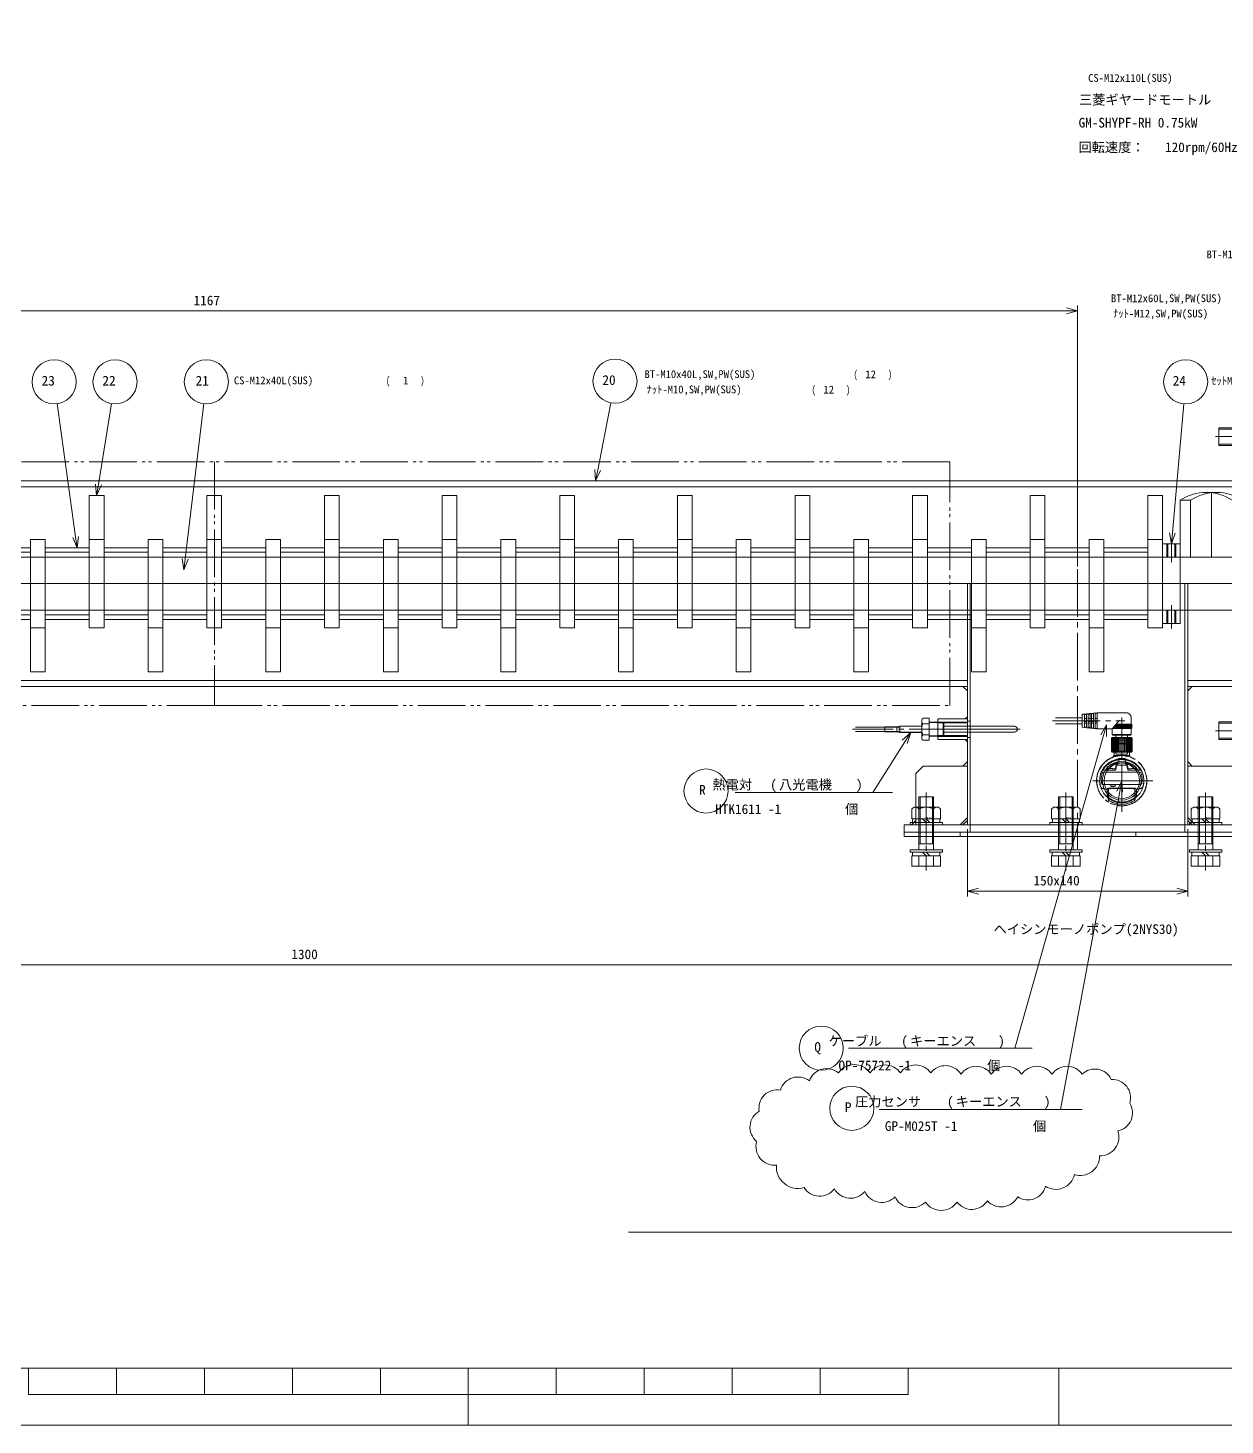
# Model space of a CAD drawing. Units: millimetres at full size. Extents: x -19442 to 19442, y -5866 to 5866.
# Drawn here: x -7058 to -6243, y -951 to -1 of the extents above; entities that cross this region are included whole.
import ezdxf
from ezdxf.enums import TextEntityAlignment as Align

# ---------------------------------------------------------------- set-up
doc = ezdxf.new("R2010")
doc.units = ezdxf.units.MM
doc.header["$LTSCALE"] = 3.6
doc.linetypes.add('CHAIN2', pattern=[12, 9, -1, 1, -1])
doc.linetypes.add('DOUBLE_CHAIN2', pattern=[12.8, 9, -1, 0.6, -0.6, 0.6, -1])
for name, color, linetype, lineweight in [('0-0_90_FRAME', 2, 'Continuous', 9), ('0-1_91_BLANK', 6, 'Continuous', 9), ('0-2_06_PHANTOM', 2, 'DOUBLE_CHAIN2', 9), ('0-3_04_HIDDEN', 7, 'Continuous', 9), ('0-4_05_CENTER', 2, 'CHAIN2', 9), ('0-5_08_DIM', 3, 'Continuous', 9), ('0-6_0', 2, 'Continuous', 9), ('0-7_10_DRAFT', 1, 'Continuous', 9)]:
    doc.layers.add(name, color=color, linetype=linetype, lineweight=lineweight)
doc.layers.add('0-A_07_TEXT', color=2, linetype='Continuous')
doc.styles.add('ＭＳ ゴシック', font='')
doc.styles.add('ＭＳ Ｐゴシック', font='')
doc.styles.get('ＭＳ ゴシック').set_extended_font_data('MS Gothic')
doc.styles.get('ＭＳ Ｐゴシック').set_extended_font_data('MS PGothic')

# ---------------------------------------------------------------- blocks, each defined once
blk = doc.blocks.new('A$C0D4411A6_1')
at = {"layer": '0-3_04_HIDDEN', "color": 3}
for p, q in [((-119.5, 0), (-119.5, -3)), ((119.5, 0), (119.5, -3))]:
    blk.add_line(p, q, dxfattribs=at)
at = {"layer": '0-4_05_CENTER'}
for p, q in [((-142.5, 3.199), (-142.5, -6.367)), ((142.5, 3.199), (142.5, -6.367))]:
    blk.add_line(p, q, dxfattribs=at)
at = {"layer": '0-6_0', "color": 3}
blk.add_lwpolyline([(-157.5, 0), (157.5, 0), (157.5, -3), (-157.5, -3)], close=True, dxfattribs=at)
at = {"layer": '0-7_10_DRAFT'}
blk.add_line((0, 0), (0, -3), dxfattribs=at)
blk = doc.blocks.new('U33')
at = {"layer": '0-A_07_TEXT', "color": 13, "style": 'ＭＳ ゴシック', "width": 0.65}
for s, p in [('(', (44.945, 0.948)), (')', (54.715, 0.948))]:
    blk.add_text(s, height=2.199, dxfattribs=at).set_placement(p, align=Align.BOTTOM_LEFT)
blk = doc.blocks.new('U39')
at = {"layer": '0-A_07_TEXT', "color": 13, "style": 'ＭＳ ゴシック', "width": 0.65}
for s, p in [('(', (48.645, 0.934)), (')', (58.415, 0.934))]:
    blk.add_text(s, height=2.199, dxfattribs=at).set_placement(p, align=Align.BOTTOM_LEFT)
blk = doc.blocks.new('U34')
at = {"layer": '0-A_07_TEXT', "color": 13, "style": 'ＭＳ ゴシック', "width": 0.65}
for s, p in [('(', (61.121, 0.948)), (')', (70.89, 0.948))]:
    blk.add_text(s, height=2.199, dxfattribs=at).set_placement(p, align=Align.BOTTOM_LEFT)
blk = doc.blocks.new('A$C3D81658F_1_1_1')
at = {"layer": '0-6_0', "color": 134}
for p, q in [((-9.815, 11), (9.815, 11)), ((-9.815, 4), (-9.815, 11)), ((-4.908, 4), (-4.908, 11)), ((4.907, 4), (4.907, 11)), ((9.815, 4), (9.815, 11)), ((-11, 1.5), (11, 1.5)), ((-11, 1.5), (-11, 0)), ((-11, 0), (11, 0)), ((9.815, 4), (-9.815, 4)), ((-9.25, 4), (-9.25, 1.5)), ((-5, -36), (-5, 0)), ((0, 1.5), (-2.5, 4)), ((0, 4), (2.5, 1.5)), ((5, -36), (5, 0)), ((9.25, 1.5), (9.25, 4)), ((11, 0), (11, 1.5)), ((-5, -4), (5, -4)), ((-4.188, -36), (-4.188, -4)), ((4.188, -36), (4.188, -4)), ((-5, -36), (5, -36))]:
    blk.add_line(p, q, dxfattribs=at)
at = {"layer": '0-6_0', "color": 134, "linetype": 'CHAIN2'}
blk.add_line((0, -39), (0, 14), dxfattribs=at)
at = {"layer": '0-7_10_DRAFT', "style": 'ＭＳ ゴシック', "width": 1.8}
blk.add_text('BT-M10x40L,SW,PW', height=0.2199, dxfattribs=at).set_placement((5.139, 10.658), align=Align.BOTTOM_LEFT)
blk = doc.blocks.new('M10Nza_1_1_1')
at = {"layer": '0-6_0', "color": 134}
for p, q in [((-9.8, 4), (-9.8, 10.687)), ((-7.35, 12), (7.35, 12)), ((-4.9, 4), (-4.9, 10.687)), ((4.9, 10.687), (4.9, 4)), ((9.8, 10.687), (9.8, 4)), ((-9.8, 4), (9.8, 4)), ((-9.2, 1.5), (-9.2, 4)), ((0, 1.5), (-2.5, 4)), ((0, 4), (2.5, 1.5)), ((9.2, 4), (9.2, 1.5))]:
    blk.add_line(p, q, dxfattribs=at)
at = {"layer": '0-6_0', "color": 134, "linetype": 'CHAIN2'}
blk.add_line((0, 12), (0, 0), dxfattribs=at)
at = {"layer": '0-6_0', "color": 134}
blk.add_lwpolyline([(-11, 1.5), (11, 1.5), (11, 0), (-11, 0)], close=True, dxfattribs=at)
for centre, radius, start, end in [((-7.35, 9.058), 2.942, 33.626, 146.374), ((0, 2.2), 9.8, 60, 120), ((7.35, 9.058), 2.942, 33.626, 146.374)]:
    blk.add_arc(centre, radius, start, end, dxfattribs=at)
at = {"layer": '0-7_10_DRAFT', "style": 'ＭＳ ゴシック', "width": 1.8}
blk.add_text('M10', height=0.9164, dxfattribs=at).set_placement((0.256, 4.117), align=Align.BOTTOM_LEFT)
blk = doc.blocks.new('A$C334E7EDF_1')
at = {"layer": '0-7_10_DRAFT'}
blk.add_line((-345, 0), (495, 0), dxfattribs=at)
at = {"layer": '0-7_10_DRAFT', "style": 'ＭＳ ゴシック', "width": 1.75}
blk.add_text('JIS10K-50A', height=1.466, rotation=90, dxfattribs=at).set_placement((519.799, 94.709), align=Align.BOTTOM_LEFT)
blk = doc.blocks.new('OP-75722b_1')
at = {"layer": '0-2_06_PHANTOM'}
for p, q in [((0, 6.5), (0.5, 7)), ((0, 4), (0, 6.5)), ((0, -4), (0, 4)), ((0.5, -7), (0.5, 7)), ((9.5, 7), (0.5, 7)), ((0.5, 6.7), (9.5, 6.7)), ((0.5, 6.3), (9.5, 6.3)), ((0.5, 5.9), (9.5, 5.9)), ((0.5, 5.3), (9.5, 5.3)), ((0.5, 4.7), (9.5, 4.7)), ((0.5, 4.1), (9.5, 4.1)), ((0.5, 3.4), (9.5, 3.4)), ((0.5, 2.7), (9.5, 2.7)), ((0.5, 1.9), (9.5, 1.9)), ((0.5, 1), (9.5, 1)), ((0.5, 0), (9.5, 0)), ((9.5, -7), (9.5, 7)), ((10, -4), (10, 4)), ((10, 4), (11.5, 4)), ((11.5, 6), (12, 6.5)), ((11.5, 4), (11.5, 6)), ((11.5, -4), (11.5, 4)), ((12, 6.5), (12, -6.5)), ((16, 6.5), (12, 6.5)), ((16, -6.248), (16, 6.5)), ((16.5, -5.829), (16.5, 7)), ((17, 6.5), (17.5, 7)), ((17, -5.409), (17, 6.5)), ((17.5, -4.99), (17.5, 7)), ((17.5, 7), (18, 6.5)), ((18, 6.5), (18, -4.57)), ((18.5, -4.151), (18.5, 7)), ((19, -3.731), (19, 6.5)), ((23.2, 6.5), (19, 6.5)), ((26.7, -16.8), (26.7, 3.011)), ((0, -4), (0, -6.5)), ((0, -6.5), (0.5, -7)), ((0.5, -1), (9.5, -1)), ((0.5, -1.9), (9.5, -1.9)), ((0.5, -2.7), (9.5, -2.7)), ((0.5, -3.4), (9.5, -3.4)), ((0.5, -4.1), (9.5, -4.1)), ((0.5, -4.7), (9.5, -4.7)), ((0.5, -5.3), (9.5, -5.3)), ((0.5, -5.8), (9.5, -5.8)), ((0.5, -6.3), (9.5, -6.3)), ((0.5, -6.7), (9.5, -6.7)), ((9.5, -7), (0.5, -7)), ((10, -6.5), (9.5, -7)), ((10, -4), (11.5, -4)), ((10, -6.5), (10, -4)), ((11.5, -4), (11.5, -6)), ((11.5, -6), (12, -6.5)), ((15.7, -6.5), (21.73, -1.44)), ((15.7, -16.8), (26.7, -16.8)), ((15.858, -18.175), (26.556, -18.175)), ((15.858, -18.175), (15.973, -19.175)), ((19.55, -16.8), (19.55, -18.175)), ((20.7, -16.8), (20.7, -18.175)), ((22.85, -16.8), (22.85, -18.175)), ((26.451, -19.175), (26.556, -18.175)), ((15.973, -19.175), (26.451, -19.175)), ((16.131, -20.55), (26.306, -20.55)), ((16.131, -20.55), (16.246, -21.55)), ((16.246, -21.55), (26.201, -21.55)), ((16.404, -22.925), (26.057, -22.925)), ((16.404, -22.925), (16.519, -23.925)), ((16.519, -23.925), (25.952, -23.925)), ((16.677, -25.3), (25.807, -25.3)), ((16.677, -25.3), (16.85, -26.8)), ((19.2, -26.8), (16.85, -26.8)), ((19.2, -26.8), (19.2, -44.997)), ((23.2, -26.8), (19.2, -26.8)), ((19.55, -19.175), (19.55, -20.55)), ((19.55, -21.55), (19.55, -22.925)), ((19.55, -23.925), (19.55, -25.3)), ((20.7, -19.175), (20.7, -20.55)), ((20.7, -21.55), (20.7, -22.925)), ((20.7, -23.925), (20.7, -25.3)), ((22.85, -19.175), (22.85, -20.55)), ((22.85, -21.55), (22.85, -22.925)), ((22.85, -23.925), (22.85, -25.3)), ((23.2, -26.8), (23.2, -44.997)), ((23.2, -26.8), (25.65, -26.8)), ((25.65, -26.8), (25.807, -25.3)), ((25.952, -23.925), (26.057, -22.925)), ((26.201, -21.55), (26.306, -20.55))]:
    blk.add_line(p, q, dxfattribs=at)
for points in [[(10, 4), (10, 6.5), (9.5, 7)], [(16, 6.5), (16.5, 7), (17, 6.5)], [(18, 6.5), (18.5, 7), (19, 6.5)], [(15.7, -16.8), (15.7, -6.5), (12, -6.5)]]:
    blk.add_lwpolyline(points, dxfattribs=at)
for centre, radius, start, end in [((23.2, 3), 3.5, 359.99984, 90), ((15.062, -17.57), 1, 322.76919, 50.35119), ((27.346, -17.563), 1, 130.27453, 217.73726), ((15.335, -19.945), 1, 322.76919, 50.35119), ((15.608, -22.32), 1, 322.76919, 50.35119), ((15.881, -24.695), 1, 322.76919, 50.35119), ((26.598, -24.688), 1, 130.27453, 217.73726), ((26.848, -22.313), 1, 130.27453, 217.73726), ((27.097, -19.938), 1, 130.27453, 217.73726)]:
    blk.add_arc(centre, radius, start, end, dxfattribs=at)
at = {"layer": '0-4_05_CENTER'}
for p, q in [((-1.5, 0), (23.548, 0)), ((21.2, -47.12), (21.2, 2.179))]:
    blk.add_line(p, q, dxfattribs=at)
at = {"layer": '0-7_10_DRAFT'}
for p, q in [((-1, 4), (-1.5, 3.5)), ((-1.5, -3.5), (-1.5, 3.5)), ((-1, 4), (0, 4)), ((-1, -4), (-1.5, -3.5)), ((-1, -4), (0, -4))]:
    blk.add_line(p, q, dxfattribs=at)
blk = doc.blocks.new('GP-M＊＊Tc_1')
at = {"layer": '0-2_06_PHANTOM'}
for p, q in [((-10, 9.338), (-9, 13.231)), ((-10, 5.702), (-10, 10.502)), ((-9, 13.231), (-9, 5.436)), ((0, 16.002), (0.002, 16.002)), ((0, 14.422), (0, 14.502)), ((0, 14.422), (0, 14.502)), ((9, 13.231), (9, 5.436)), ((10, 9.338), (9, 13.231)), ((10, 5.702), (10, 10.502)), ((-17.1, 0), (-17.1, 0)), ((13.105, 2.477), (-13.105, 2.477)), ((-9, 5.436), (-10, 5.749)), ((-9.647, 5.434), (-9, 5.434)), ((-9, 5.002), (0, 5.002)), ((0, 5.002), (9, 5.002)), ((4.5, 3.654), (4.5, 3.037)), ((4.8, 3.86), (7.2, 3.86)), ((4.8, 2.831), (7.2, 2.831)), ((7.5, 3.654), (7.5, 3.037)), ((9, 5.436), (10, 5.749)), ((9, 5.434), (9.647, 5.434)), ((17.1, 0), (17.1, 0)), ((-4.562, -7.175), (-12.871, -7.175)), ((-12.611, -5.725), (12.611, -5.725)), ((-9.874, -7.635), (-9.805, -7.974)), ((-9.652, -7.217), (-9.652, -8.807)), ((-8.501, -8.518), (-8.91, -8.448)), ((-4.276, -8.42), (-3.774, -11.094)), ((-4.07, -7.583), (-3.577, -10.221)), ((-3.774, -9.169), (-3.774, -11.094)), ((4.07, -7.583), (3.577, -10.221)), ((4.276, -8.42), (3.774, -11.094)), ((3.774, -9.169), (3.774, -11.094)), ((4.562, -7.175), (12.871, -7.175)), ((8.501, -8.518), (8.91, -8.448)), ((9.652, -7.217), (9.652, -8.807)), ((9.874, -7.635), (9.805, -7.974)), ((-5.154, -11.559), (-6.267, -11.398)), ((5.25, -17.198), (-5.25, -17.198)), ((-5.25, -19.498), (-5.25, -17.198)), ((-2.865, -10.724), (-3.658, -10.497)), ((-2.726, -11.952), (-2.915, -10.971)), ((-2.846, -10.698), (-2.726, -11.413)), ((-2.726, -12.296), (-2.726, -10.595)), ((-2.726, -12.296), (-2.425, -14.174)), ((-2.426, -10.515), (2.426, -10.515)), ((2.426, -12.071), (-2.426, -12.071)), ((-2.425, -14.174), (-2.23, -14.962)), ((2.425, -14.174), (2.231, -14.961)), ((2.726, -12.296), (2.425, -14.174)), ((2.726, -12.296), (2.726, -10.595)), ((2.846, -10.698), (2.726, -11.413)), ((2.726, -11.952), (2.915, -10.971)), ((2.865, -10.724), (3.658, -10.497)), ((5.154, -11.559), (6.267, -11.398)), ((5.5, -17.198), (5.25, -17.198)), ((5.5, -17.198), (5.5, -16.191)), ((-5.25, -19.498), (-6, -19.498)), ((-5.25, -19.498), (5.25, -19.498))]:
    blk.add_line(p, q, dxfattribs=at)
for points in [[(-5.25, -17.198), (-5.5, -17.198), (-5.5, -16.191)], [(6, -19.498), (5.25, -19.498), (5.25, -17.198)]]:
    blk.add_lwpolyline(points, dxfattribs=at)
blk.add_circle((0, 0), 16.998, dxfattribs=at)
for centre, radius, start, end in [((0, 0), 17.1, 288.76198, 251.23802), ((0, 0.002), 14.5, 46.39717, 133.60283), ((0, 0.004), 15.999, 55.76763, 124.23237), ((-4.836, 0.61), 10.183, 162.08464, 183.4338), ((-12.117, 2.805), 2.584, 110.38356, 158.74101), ((-0.711, -0.791), 13.2, 167.41217, 200.43885), ((-13.105, 1.977), 0.5, 90, 167.41217), ((-9.274, -5.68), 11.532, 93.61065, 108.94), ((-3.771, 13.537), 10.009, 231.51201, 238.50395), ((0, 305.299), 300, 268.28087, 271.71913), ((4.664, 3.654), 0.164, 124.48454, 180), ((4.664, 3.037), 0.164, 180, 235.51546), ((4.8, 3.455), 0.404, 90, 124.48454), ((4.8, 3.235), 0.404, 235.51546, 270), ((7.2, 3.455), 0.404, 55.51546, 90), ((7.2, 3.235), 0.404, 270, 304.48454), ((7.336, 3.654), 0.164, 0, 55.51546), ((7.336, 3.037), 0.164, 304.48454, 0), ((3.771, 13.537), 10.009, 301.49605, 308.48799), ((9.274, -5.68), 11.532, 71.06, 86.38935), ((12.117, 2.805), 2.584, 21.25899, 69.61644), ((0.711, -0.791), 13.2, 339.56115, 12.58783), ((13.105, 1.977), 0.5, 12.58783, 90), ((4.836, 0.61), 10.183, 356.5662, 17.91536), ((-0.748, -0.357), 14.257, 178.5668, 263.59512), ((-12.611, -5.225), 0.5, 200.43885, 270), ((-0.039, 0.635), 15.021, 211.32527, 260.88304), ((0.791, 1.426), 14.206, 217.26239, 222.67821), ((-9.537, -7.564), 0.345, 146.21377, 192.03103), ((-9.363, -7.71), 0.571, 110.51997, 143.73811), ((-9.378, -7.347), 0.446, 183.23787, 231.58948), ((-9.511, -7.914), 0.3, 191.61574, 222.19519), ((-9.341, -8.816), 0.311, 139.42066, 212.7982), ((-1.373, -2.183), 10.677, 219.57193, 234.4444), ((-9.075, -9.212), 0.781, 77.83138, 130.05319), ((-5.319, -22.258), 14.104, 86.89236, 103.04159), ((2.165, -0.138), 13.565, 218.15768, 237.34958), ((-4.562, -7.675), 0.5, 10.58325, 90), ((-4.571, -8.475), 0.3, 10.62503, 86.89236), ((0.748, -0.357), 14.257, 276.40488, 1.4332), ((0.039, 0.635), 15.021, 279.11696, 328.67473), ((4.562, -7.675), 0.5, 90, 169.41675), ((4.571, -8.475), 0.3, 93.10764, 169.37497), ((5.319, -22.258), 14.104, 76.95841, 93.10764), ((-2.165, -0.138), 13.565, 302.65042, 321.84232), ((1.373, -2.183), 10.677, 305.5556, 320.42807), ((9.075, -9.212), 0.781, 49.94681, 102.16862), ((9.363, -7.71), 0.571, 36.26189, 69.48003), ((9.341, -8.816), 0.311, 327.2018, 40.57934), ((-0.791, 1.426), 14.206, 317.32179, 322.73761), ((9.378, -7.347), 0.446, 308.41052, 356.76213), ((9.511, -7.914), 0.3, 317.80481, 348.38426), ((9.537, -7.564), 0.345, 347.96897, 33.78623), ((12.611, -5.225), 0.5, 270, 339.56115), ((-5.837, -8.429), 3, 234.4444, 261.7545), ((0, 0), 17.1, 251.23802, 288.76198), ((-3.644, -16.727), 5.384, 94.58352, 106.28763), ((-0.415, -0.171), 12.223, 248.07577, 259.10071), ((-4.079, -11.052), 0.308, 270.92629, 352.14817), ((-4.143, -9.343), 0.653, 304.34331, 317.69398), ((-3.899, -10.276), 0.326, 292.498, 9.69844), ((-2.589, -10.908), 0.332, 140.76884, 190.8997), ((-2.447, -11.043), 0.528, 87.77979, 139.23906), ((-2.423, -12.388), 0.316, 90.50018, 163.14689), ((-0.012, -0.351), 14.037, 260.10674, 279.99924), ((-1.939, -14.89), 0.3, 193.87196, 268.49952), ((-0.012, 58.679), 73.894, 268.49952, 271.51942), ((1.939, -14.889), 0.3, 271.51942, 346.12804), ((2.423, -12.388), 0.316, 16.85311, 89.49982), ((2.447, -11.043), 0.528, 40.76094, 92.22021), ((0.415, -0.171), 12.223, 280.89929, 291.92423), ((2.589, -10.908), 0.332, 349.1003, 39.23116), ((3.899, -10.276), 0.326, 170.30156, 247.502), ((4.143, -9.343), 0.653, 222.30602, 235.65669), ((4.079, -11.052), 0.308, 187.85183, 269.07371), ((3.644, -16.727), 5.384, 73.71237, 85.41648), ((5.837, -8.429), 3, 278.2455, 305.5556)]:
    blk.add_arc(centre, radius, start, end, dxfattribs=at)
at = {"layer": '0-4_05_CENTER'}
for p, q in [((0, 20.861), (0, -27.498)), ((-19.6, 0), (19.6, 0))]:
    blk.add_line(p, q, dxfattribs=at)
at = {"layer": '0-7_10_DRAFT'}
for p, q in [((-6, -24.998), (-6, -19.498)), ((6, -24.998), (-6, -24.998)), ((-5.398, -19.498), (-5.398, -25.399)), ((5.25, -25.498), (-5.25, -25.498)), ((5.25, -27.498), (-5.25, -27.498)), ((5.398, -25.399), (5.398, -19.498)), ((6, -24.998), (6, -19.498))]:
    blk.add_line(p, q, dxfattribs=at)
for points in [[(-5.25, -27.498), (-5.25, -25.498), (-6, -24.998)], [(5.25, -27.498), (5.25, -25.498), (6, -24.998)]]:
    blk.add_lwpolyline(points, dxfattribs=at)
blk = doc.blocks.new('HTK1611a_1')
at = {"layer": '0-2_06_PHANTOM'}
for p, q in [((6.03, 5.06), (0, 4.849)), ((0, 4.299), (6.03, 4.51)), ((6.03, 7.506), (6.03, -7.506)), ((6.03, 7.506), (10.03, 7.506)), ((10.03, 3.753), (6.03, 3.753)), ((11.029, 5.711), (11.03, -5.629)), ((28.03, 1.7), (28.03, -1.7)), ((36.03, 1.5), (56.03, 1.5)), ((0, -4.849), (6.03, -5.06)), ((0.001, -4.299), (6.03, -4.51)), ((10.03, -3.753), (6.03, -3.753)), ((6.03, -7.506), (10.03, -7.506)), ((36.03, -1.5), (56.03, -1.5))]:
    blk.add_line(p, q, dxfattribs=at)
for points in [[(11.021, 5.874), (11.015, 5.955), (11.006, 6.035), (10.996, 6.115), (10.984, 6.193), (10.97, 6.271), (10.954, 6.347), (10.936, 6.422), (10.917, 6.496), (10.896, 6.567), (10.873, 6.637), (10.849, 6.705), (10.823, 6.771), (10.796, 6.835), (10.767, 6.897), (10.737, 6.956), (10.706, 7.013), (10.673, 7.067), (10.639, 7.118), (10.604, 7.166), (10.567, 7.212), (10.53, 7.254), (10.492, 7.294), (10.453, 7.33), (10.413, 7.363), (10.372, 7.392), (10.331, 7.419), (10.289, 7.442), (10.246, 7.461), (10.204, 7.477), (10.161, 7.49), (10.117, 7.498), (10.074, 7.504), (10.03, 7.506)], [(10.03, 3.753), (10.074, 3.755), (10.117, 3.76), (10.161, 3.769), (10.204, 3.781), (10.246, 3.797), (10.289, 3.817), (10.331, 3.84), (10.372, 3.866), (10.413, 3.896), (10.453, 3.929), (10.492, 3.965), (10.53, 4.004), (10.567, 4.047), (10.604, 4.092), (10.639, 4.141), (10.673, 4.192), (10.706, 4.246), (10.737, 4.302), (10.767, 4.361), (10.796, 4.423), (10.823, 4.487), (10.849, 4.553), (10.873, 4.621), (10.896, 4.691), (10.917, 4.763), (10.936, 4.836), (10.954, 4.911), (10.97, 4.987), (10.984, 5.065), (10.996, 5.144), (11.006, 5.223), (11.015, 5.303), (11.021, 5.384), (11.026, 5.466), (11.029, 5.547), (11.03, 5.629), (11.029, 5.711), (11.026, 5.793), (11.021, 5.874)], [(11.021, 0.49), (11.015, 0.652), (11.006, 0.812), (10.996, 0.971), (10.984, 1.128), (10.97, 1.284), (10.954, 1.436), (10.936, 1.586), (10.917, 1.733), (10.896, 1.876), (10.873, 2.016), (10.849, 2.153), (10.823, 2.285), (10.796, 2.412), (10.767, 2.535), (10.737, 2.654), (10.706, 2.767), (10.673, 2.875), (10.639, 2.977), (10.604, 3.074), (10.567, 3.165), (10.53, 3.25), (10.492, 3.329), (10.453, 3.401), (10.413, 3.467), (10.372, 3.526), (10.331, 3.579), (10.289, 3.625), (10.246, 3.664), (10.204, 3.696), (10.161, 3.721), (10.117, 3.738), (10.074, 3.749), (10.03, 3.753)], [(10.03, -3.753), (10.074, -3.749), (10.117, -3.738), (10.161, -3.721), (10.204, -3.696), (10.246, -3.664), (10.289, -3.625), (10.331, -3.579), (10.372, -3.526), (10.413, -3.467), (10.453, -3.401), (10.492, -3.329), (10.53, -3.25), (10.567, -3.165), (10.604, -3.074), (10.639, -2.977), (10.673, -2.875), (10.706, -2.767), (10.737, -2.654), (10.767, -2.535), (10.796, -2.412), (10.823, -2.285), (10.849, -2.153), (10.873, -2.016), (10.896, -1.876), (10.917, -1.733), (10.936, -1.586), (10.954, -1.436), (10.97, -1.284), (10.984, -1.128), (10.996, -0.971), (11.006, -0.812), (11.015, -0.652), (11.021, -0.49), (11.026, -0.327), (11.029, -0.164), (11.03, 0), (11.029, 0.164), (11.026, 0.327), (11.021, 0.49)], [(11.03, 2.2), (26.03, 2.2), (28.03, 1.7), (36.03, 1.7), (36.03, -1.7), (28.03, -1.7), (26.03, -2.2), (11.03, -2.2)], [(11.021, -5.384), (11.015, -5.303), (11.006, -5.223), (10.996, -5.144), (10.984, -5.065), (10.97, -4.987), (10.954, -4.911), (10.936, -4.836), (10.917, -4.763), (10.896, -4.691), (10.873, -4.621), (10.849, -4.553), (10.823, -4.487), (10.796, -4.423), (10.767, -4.361), (10.737, -4.302), (10.706, -4.246), (10.673, -4.192), (10.639, -4.141), (10.604, -4.092), (10.567, -4.047), (10.53, -4.004), (10.492, -3.965), (10.453, -3.929), (10.413, -3.896), (10.372, -3.866), (10.331, -3.84), (10.289, -3.817), (10.246, -3.797), (10.204, -3.781), (10.161, -3.769), (10.117, -3.76), (10.074, -3.755), (10.03, -3.753)], [(10.03, -7.506), (10.074, -7.504), (10.117, -7.498), (10.161, -7.49), (10.204, -7.477), (10.246, -7.461), (10.289, -7.442), (10.331, -7.419), (10.372, -7.392), (10.413, -7.363), (10.453, -7.33), (10.492, -7.294), (10.53, -7.254), (10.567, -7.212), (10.604, -7.166), (10.639, -7.118), (10.673, -7.067), (10.706, -7.013), (10.737, -6.956), (10.767, -6.897), (10.796, -6.835), (10.823, -6.771), (10.849, -6.705), (10.873, -6.637), (10.896, -6.567), (10.917, -6.496), (10.936, -6.422), (10.954, -6.347), (10.97, -6.271), (10.984, -6.193), (10.996, -6.115), (11.006, -6.035), (11.015, -5.955), (11.021, -5.874), (11.026, -5.793), (11.029, -5.711), (11.03, -5.629), (11.029, -5.547), (11.026, -5.466), (11.021, -5.384)]]:
    blk.add_lwpolyline(points, dxfattribs=at)
at = {"layer": '0-3_04_HIDDEN', "color": 2}
for p, q in [((-51.97, 2), (-3.97, 2)), ((-3.97, 4.16), (-3.97, -4.16)), ((-3.468, 4.728), (-3.968, 4.178)), ((-3.968, 4.16), (0, 4.299)), ((-3.47, 4.728), (-3.47, -4.728)), ((0, 4.849), (-3.468, 4.728)), ((26.03, 1.5), (36.03, 1.5)), ((-51.97, -2), (-3.97, -2)), ((-3.968, -4.16), (-3.468, -4.71)), ((-3.968, -4.16), (0.001, -4.299)), ((-3.468, -4.728), (0, -4.849)), ((11.03, -2), (26.03, -2)), ((26.03, -1.5), (36.03, -1.5))]:
    blk.add_line(p, q, dxfattribs=at)
blk.add_lwpolyline([(11.029, 2), (26.03, 2), (26.03, -2)], dxfattribs=at)
blk.add_arc((-51.97, 0), 2, 90, 270, dxfattribs=at)
at = {"layer": '0-4_05_CENTER'}
blk.add_line((-55.97, 0), (58.026, 0), dxfattribs=at)
at = {"layer": '0-7_10_DRAFT'}
blk.add_line((0, 4.849), (0, -4.849), dxfattribs=at)
blk = doc.blocks.new('A$C4DCA1887_1')
at = {"layer": '0-4_05_CENTER'}
for p, q in [((0, -21.19), (0, 21.19)), ((21.19, 0), (-21.19, 0))]:
    blk.add_line(p, q, dxfattribs=at)
at = {"layer": '0-6_0', "color": 134}
for radius in [15, 13.22, 12.06]:
    blk.add_circle((0, 0), radius, dxfattribs=at)
blk = doc.blocks.new('A$C134A5B0D_1')
at = {"layer": '0-3_04_HIDDEN'}
for p, q in [((-5.5, 2), (-5.5, 0)), ((-4.864, 0), (-4.864, -20)), ((-4.283, 0), (-4.283, -20)), ((4.283, 0), (4.283, -20)), ((4.864, 0), (4.864, -20)), ((5.5, 2), (5.5, 0))]:
    blk.add_line(p, q, dxfattribs=at)
at = {"layer": '0-4_05_CENTER'}
blk.add_line((0, -21.572), (0, 4.359), dxfattribs=at)
at = {"layer": '0-6_0', "color": 3}
for points in [[(-7, 0), (-8.5, 0), (-7, -1.5)], [(7, 0), (8.5, 0), (7, -1.5)]]:
    blk.add_lwpolyline(points, close=True, dxfattribs=at)
at = {"layer": '0-6_0', "color": 134}
blk.add_lwpolyline([(-7, 0), (7, 0), (7, -20), (-7, -20)], close=True, dxfattribs=at)
blk = doc.blocks.new('A$C0BC729B8_1')
at = {"layer": '0-3_04_HIDDEN'}
for p, q in [((0, 69.9), (9, 69.9)), ((4, 69.9), (4, -69.9)), ((1285, 69.9), (1288, 69.9)), ((1288, 69.9), (1288, -69.9)), ((4, 65.9), (1288, 65.9)), ((1298.5, 31), (1300, 31.866)), ((1289.5, 28), (1288, 28)), ((1094, 0), (1094, -164)), ((1240, 0), (1240, -164)), ((1289.5, -28), (1288, -28)), ((1298.5, -31), (1300, -31.866)), ((4, -65.9), (1092, -65.9)), ((1242, -65.9), (1288, -65.9)), ((0, -69.9), (9, -69.9)), ((1285, -69.9), (1288, -69.9)), ((1094, -164), (1094, -169)), ((1240, -164), (1240, -169))]:
    blk.add_line(p, q, dxfattribs=at)
for points in [[(1298.5, 31), (1289.5, 31), (1289.5, 0)], [(1298.5, -31), (1289.5, -31), (1289.5, 0)]]:
    blk.add_lwpolyline(points, dxfattribs=at)
at = {"layer": '0-4_05_CENTER'}
for p, q in [((1306.997, 100), (1277.623, 100)), ((-10, 90), (19, 90)), ((60, 49), (60, -49)), ((44.974, 15.026), (29.064, 30.936)), ((75.026, 15.026), (90.936, 30.936)), ((1167, 9.789), (1167, -180.318)), ((-10.02, 0), (1309.14, 0)), ((44.974, -15.026), (29.064, -30.936)), ((75.026, -15.026), (90.936, -30.936)), ((-10, -90), (19, -90)), ((1306.997, -100), (1277.623, -100)), ((1064, -176.414), (1064, -156.628)), ((1159, -176.414), (1159, -156.628)), ((1254, -176.414), (1254, -156.628)), ((1349, -176.414), (1349, -156.628))]:
    blk.add_line(p, q, dxfattribs=at)
blk.add_circle((60, 0), 32.5, dxfattribs=at)
at = {"layer": '0-6_0', "color": 134}
for p, q in [((9, 69.9), (1285, 69.9)), ((1092, 0), (1092, -69.9)), ((1092, 0), (1242, 0)), ((1242, 0), (1242, -69.9)), ((9, -69.9), (1092, -69.9)), ((1242, -69.9), (1285, -69.9))]:
    blk.add_line(p, q, dxfattribs=at)
for points in [[(1300, 115), (1285, 115), (1285, -115), (1300, -115)], [(9, -105), (0, -105), (0, 105), (9, 105)], [(1242, -164), (1092, -164), (1092, 0), (1242, 0)], [(1087, -164), (1057, -164), (1057, -129), (1062, -124), (1092, -124), (1092, -159)], [(1247, -164), (1357, -164), (1357, -129), (1352, -124), (1242, -124), (1242, -159)], [(1364, -169), (1049, -169), (1049, -164), (1364, -164)]]:
    blk.add_lwpolyline(points, close=True, dxfattribs=at)
at = {"layer": '0-6_0', "color": 3}
for points in [[(4, 67.9), (4, 69.9), (2, 69.9)], [(11, 69.9), (9, 69.9), (9, 71.9)], [(1285, 69.9), (1283, 69.9), (1285, 71.9)], [(4, -67.9), (4, -69.9), (2, -69.9)], [(11, -69.9), (9, -69.9), (9, -71.9)], [(1092, -72.9), (1092, -69.9), (1089, -69.9)], [(1242, -72.9), (1242, -69.9), (1245, -69.9)], [(1285, -69.9), (1283, -69.9), (1285, -71.9)], [(1092, -121), (1092, -124), (1089, -124)], [(1242, -121), (1242, -124), (1245, -124)], [(1057, -161), (1057, -164), (1054, -164)], [(1092, -161), (1092, -164), (1089, -164)], [(1242, -161), (1242, -164), (1245, -164)], [(1357, -161), (1357, -164), (1360, -164)]]:
    blk.add_lwpolyline(points, close=True, dxfattribs=at)
at = {"layer": '0-6_0', "color": 134}
for centre, radius in [((60, 0), 45), ((37.019, 22.981), 7.5), ((82.981, 22.981), 7.5), ((60, 0), 8.65), ((60, 0), 6.35), ((37.019, -22.981), 7.5), ((82.981, -22.981), 7.5)]:
    blk.add_circle(centre, radius, dxfattribs=at)
at = {"layer": '0-7_10_DRAFT'}
blk.add_line((1298.5, 31), (1298.5, -31), dxfattribs=at)
at = {"layer": '0-6_0', "rotation": 270}
blk.add_blockref('A$C134A5B0D_1', (1092, -99), dxfattribs=at)
at = {"layer": '0-6_0'}
blk.add_blockref('A$C4DCA1887_1', (1197, -134), dxfattribs=at)
blk = doc.blocks.new('A$C1EEF0FFA_1')
at = {"layer": '0-6_0', "color": 134}
for p, q in [((-10.97, 13), (10.97, 13)), ((-10.97, 5), (-10.97, 13)), ((-5.485, 5), (-5.485, 13)), ((5.485, 5), (5.485, 13)), ((10.97, 5), (10.97, 13)), ((-13, 2), (13, 2)), ((-13, 2), (-13, 0)), ((-13, 0), (13, 0)), ((-10.97, 5), (10.97, 5)), ((-10.75, 5), (-10.75, 2)), ((-6, -55), (-6, 0)), ((0, 2), (-3, 5)), ((0, 5), (3, 2)), ((6, -55), (6, 0)), ((10.75, 2), (10.75, 5)), ((13, 0), (13, 2)), ((-6, -19), (6, -19)), ((-5.053, -55), (-5.053, -19)), ((5.053, -55), (5.053, -19)), ((-6, -55), (6, -55))]:
    blk.add_line(p, q, dxfattribs=at)
at = {"layer": '0-6_0', "color": 134, "linetype": 'CHAIN2'}
blk.add_line((0, -57.157), (0, 15.24), dxfattribs=at)
at = {"layer": '0-7_10_DRAFT', "style": 'ＭＳ ゴシック', "width": 1.8}
blk.add_text('BT-M12x60L,SW,PW', height=0.2199, dxfattribs=at).set_placement((6.421, 12.658), align=Align.BOTTOM_LEFT)
blk = doc.blocks.new('A$C630D245E_1')
at = {"layer": '0-3_04_HIDDEN'}
for p, q in [((-321.464, 62), (-328.536, 62)), ((-339.142, 18), (-339.142, 56.736)), ((-1548, 0), (-342.426, 0)), ((-300, 0), (-342.426, 0))]:
    blk.add_line(p, q, dxfattribs=at)
blk.add_lwpolyline([(-346.213, 18), (-346.213, 56.736), (-339.142, 56.736)], dxfattribs=at)
blk.add_lwpolyline([(-300, 18), (-1548, 18), (-1550, 16), (-1550, -16), (-1548, -18), (-300, -18)], close=True, dxfattribs=at)
for centre, start, end in [((-328.536, 29.684), 90, 123.16324), ((-321.464, 29.684), 56.83676, 123.16324), ((-328.536, 29.684), 56.83676, 90)]:
    blk.add_arc(centre, 32.316, start, end, dxfattribs=at)
at = {"layer": '0-4_05_CENTER'}
blk.add_line((4.084, 0), (-1560, 0), dxfattribs=at)
at = {"layer": '0-7_10_DRAFT'}
blk.add_line((-325, 62), (-325, 18), dxfattribs=at)
blk = doc.blocks.new('A$C24EB69A1_1')
at = {"layer": '0-3_04_HIDDEN'}
for p, q in [((3, 27), (3, 18.1)), ((3.6, 27), (3.6, 18.1)), ((8.4, 27), (8.4, 18.1)), ((9, 27), (9, 18.1)), ((0, 18.1), (12, 18.1)), ((0, -18.1), (12, -18.1)), ((3, -27), (3, -18.1)), ((3.6, -27), (3.6, -18.1)), ((8.4, -27), (8.4, -18.1)), ((9, -27), (9, -18.1))]:
    blk.add_line(p, q, dxfattribs=at)
blk.add_lwpolyline([(0, -27), (12, -27), (12, 27), (0, 27)], close=True, dxfattribs=at)
at = {"layer": '0-4_05_CENTER'}
for p, q in [((6, 30.5), (6, 14.6)), ((6, -30.5), (6, -14.6))]:
    blk.add_line(p, q, dxfattribs=at)
at = {"layer": '0-7_10_DRAFT'}
blk.add_line((0, 0), (12, 0), dxfattribs=at)
blk = doc.blocks.new('A$C34C55DE4_1')
at = {"layer": '0-3_04_HIDDEN'}
for p, q in [((-30, 21.3), (0, 21.3)), ((-30, -21.3), (0, -21.3))]:
    blk.add_line(p, q, dxfattribs=at)
blk.add_lwpolyline([(-30, -24.3), (0, -24.3), (0, 24.3), (-30, 24.3)], close=True, dxfattribs=at)
at = {"layer": '0-7_10_DRAFT'}
blk.add_line((-30, 0), (0, 0), dxfattribs=at)
blk = doc.blocks.new('A$C17EB19F8_1')
at = {"layer": '0-3_04_HIDDEN'}
for p, q in [((0, 18), (-10, 18)), ((0, -18), (-10, -18)), ((0, -30), (-10, -30))]:
    blk.add_line(p, q, dxfattribs=at)
blk.add_lwpolyline([(-10, -60), (0, -60), (0, 30), (-10, 30)], close=True, dxfattribs=at)
at = {"layer": '0-7_10_DRAFT'}
blk.add_line((0, 0), (-10, 0), dxfattribs=at)
blk = doc.blocks.new('A$C787D12C3_1')
at = {"layer": '0-3_04_HIDDEN'}
for p, q in [((10, 18), (0, 18)), ((10, -18), (0, -18)), ((10, -30), (0, -30))]:
    blk.add_line(p, q, dxfattribs=at)
blk.add_lwpolyline([(0, -60), (10, -60), (10, 30), (0, 30)], close=True, dxfattribs=at)
at = {"layer": '0-7_10_DRAFT'}
blk.add_line((10, 0), (0, 0), dxfattribs=at)
blk = doc.blocks.new('A$C41610DD0_1')
at = {"layer": '0-3_04_HIDDEN'}
for name, p in [('A$C630D245E_1', (0, 0)), ('A$C17EB19F8_1', (-1118.213, 0)), ('A$C17EB19F8_1', (-1038.213, 0)), ('A$C17EB19F8_1', (-958.213, 0)), ('A$C17EB19F8_1', (-878.213, 0)), ('A$C17EB19F8_1', (-798.213, 0)), ('A$C17EB19F8_1', (-718.213, 0)), ('A$C17EB19F8_1', (-638.213, 0)), ('A$C17EB19F8_1', (-558.213, 0)), ('A$C17EB19F8_1', (-478.213, 0)), ('A$C17EB19F8_1', (-398.213, 0)), ('A$C34C55DE4_1', (-1128.213, 0)), ('A$C34C55DE4_1', (-1088.213, 0)), ('A$C34C55DE4_1', (-1048.213, 0)), ('A$C34C55DE4_1', (-1008.213, 0)), ('A$C34C55DE4_1', (-968.213, 0)), ('A$C34C55DE4_1', (-928.213, 0)), ('A$C34C55DE4_1', (-888.213, 0)), ('A$C34C55DE4_1', (-848.213, 0)), ('A$C34C55DE4_1', (-808.213, 0)), ('A$C34C55DE4_1', (-768.213, 0)), ('A$C34C55DE4_1', (-728.213, 0)), ('A$C34C55DE4_1', (-688.213, 0)), ('A$C34C55DE4_1', (-648.213, 0)), ('A$C34C55DE4_1', (-608.213, 0)), ('A$C34C55DE4_1', (-568.213, 0)), ('A$C34C55DE4_1', (-528.213, 0)), ('A$C34C55DE4_1', (-488.213, 0)), ('A$C34C55DE4_1', (-448.213, 0)), ('A$C34C55DE4_1', (-408.213, 0)), ('A$C34C55DE4_1', (-368.213, 0))]:
    blk.add_blockref(name, p, dxfattribs=at)
at = {"layer": '0-3_04_HIDDEN', "rotation": 180}
for p in [(-1078.213, 0), (-998.213, 0), (-918.213, 0), (-838.213, 0), (-758.213, 0), (-678.213, 0), (-598.213, 0), (-518.213, 0), (-438.213, 0), (-358.213, 0)]:
    blk.add_blockref('A$C787D12C3_1', p, dxfattribs=at)
at = {"layer": '0-3_04_HIDDEN', "xscale": -1}
blk.add_blockref('A$C24EB69A1_1', (-346.213, 0), dxfattribs=at)
blk = doc.blocks.new('A$C6A5037E7_1')
at = {"layer": '0-3_04_HIDDEN'}
blk.add_blockref('A$C41610DD0_1', (283, 0), dxfattribs=at)
at = {"layer": '0-6_0', "rotation": 270}
for p in [(18, 100), (18, -100)]:
    blk.add_blockref('A$C1EEF0FFA_1', p, dxfattribs=at)
blk = doc.blocks.new('AM_BALLOON1')
at = {"layer": '0-5_08_DIM'}
blk.add_circle((0, 0), 5, dxfattribs=at)
blk = doc.blocks.new('_Open30')
at = {"layer": '0-5_08_DIM', "color": 4}
blk.add_line((0, 0), (-1, 0), dxfattribs=at)
blk.add_lwpolyline([(-1, 0.26795), (0, 0), (-1, -0.26795)], dxfattribs=at)

msp = doc.modelspace()

# ---------------------------------------------------------------- linework, layer by layer
at = {"layer": '0-0_90_FRAME', "color": 6}
for p, q in [((-7057.225, -930.44), (-7057.225, -912.492)), ((-6997.401, -930.44), (-6997.401, -912.492)), ((-6937.577, -930.44), (-6937.577, -912.492)), ((-6877.753, -930.44), (-6877.753, -912.492)), ((-6817.928, -930.44), (-6817.928, -912.492)), ((-6758.104, -951.204), (-6758.104, -912.492)), ((-6698.28, -930.44), (-6698.28, -912.492)), ((-6638.455, -930.44), (-6638.455, -912.492)), ((-6578.631, -930.44), (-6578.631, -912.492)), ((-6518.807, -930.44), (-6518.807, -912.492)), ((-6458.983, -930.44), (-6458.983, -912.492)), ((-7057.225, -930.44), (-6458.983, -930.44))]:
    msp.add_line(p, q, dxfattribs=at)
at = {"layer": '0-0_90_FRAME'}
msp.add_line((-6356.504, -951.204), (-6356.504, -912.492), dxfattribs=at)
at = {"layer": '0-0_90_FRAME', "color": 6}
msp.add_lwpolyline([(-7922.694, -912.492), (-5593.514, -912.492), (-5593.514, 752.669), (-7922.694, 752.669)], close=True, dxfattribs=at)
at = {"layer": '0-1_91_BLANK'}
msp.add_lwpolyline([(-8039.231, -951.204), (-5554.629, -951.204), (-5554.629, 797.555), (-8039.231, 797.555)], close=True, dxfattribs=at)
at = {"layer": '0-2_06_PHANTOM', "color": 4}
for points in [[(-7430.677, -296.182), (-6930.677, -296.182), (-6930.677, -461.982), (-7430.677, -461.982)], [(-6430.677, -296.182), (-6930.677, -296.182), (-6930.677, -461.982), (-6430.677, -461.982)]]:
    msp.add_lwpolyline(points, close=True, dxfattribs=at)
at = {"layer": '0-5_08_DIM'}
for p, q in [((-6343.677, -367.418), (-6343.677, -189.903)), ((-7503.177, -193.653), (-6351.177, -193.653)), ((-6670.079, -301.82), (-6661.191, -256.135)), ((-7025.214, -347.352), (-7037.704, -256.632)), ((-7009.692, -311.679), (-7000.778, -256.597)), ((-6950.705, -362.164), (-6938.055, -256.657)), ((-6279.233, -344.611), (-6271.504, -256.704)), ((-6418.677, -545.957), (-6418.677, -591.888)), ((-6268.677, -545.957), (-6268.677, -591.888)), ((-6411.177, -588.138), (-6276.177, -588.138)), ((-6218.177, -638.231), (-7503.177, -638.231))]:
    msp.add_line(p, q, dxfattribs=at)
at = {"layer": '0-5_08_DIM', "color": 2}
for p, q in [((-6576.551, -521.102), (-6469.536, -521.102)), ((-6499.619, -695.006), (-6374.604, -695.006)), ((-6478.573, -736.645), (-6340.58, -736.645))]:
    msp.add_line(p, q, dxfattribs=at)
for points in [[(-6326.004, -482.392), (-6386.339, -695.006), (-6387.419, -695.006)], [(-6461.221, -486.618), (-6483.071, -521.102), (-6484.151, -521.102)], [(-6315.048, -520.456), (-6355.243, -736.645), (-6356.323, -736.645)]]:
    msp.add_lwpolyline(points, dxfattribs=at)
at = {"layer": '0-6_0', "color": 4}
for centre, radius, start, end in [((-6514.391, -721.332), 12.483, 50.25512, 160.25512), ((-6495.648, -719.269), 13.138, 35, 145), ((-6474.571, -718.955), 12.591, 35, 145), ((-6453.944, -718.955), 12.591, 35, 145), ((-6433.63, -719.403), 12.603, 32.51045, 142.51045), ((-6412.688, -719.852), 12.591, 35, 145), ((-6392.06, -719.852), 12.591, 35, 145), ((-6371.432, -719.852), 12.591, 35, 145), ((-6350.804, -719.852), 12.591, 35, 145), ((-6331.881, -721.332), 12.241, 24.69515, 134.69515), ((-6533.808, -727.161), 12.639, 52.65012, 162.65012), ((-6320.133, -728.685), 12.483, 342.87498, 92.87498), ((-6548.023, -735.591), 12.387, 80, 190), ((-6553.897, -748.684), 12.639, 120.03026, 230.03026), ((-6318.833, -738.952), 12.507, 281.80141, 31.80141), ((-6549.637, -761.732), 12.827, 164.80557, 274.80557), ((-6328.519, -755.319), 12.92, 268.61565, 18.61565), ((-6341.747, -768.548), 12.92, 251.38435, 1.38435), ((-6533.808, -775.543), 14.791, 176.00901, 286.00901), ((-6358.563, -777.919), 13.012, 237.24902, 347.24902), ((-6519.1, -782.987), 12.603, 212.51045, 322.51045), ((-6498.159, -784.332), 12.639, 210.03026, 320.03026), ((-6476.903, -787.023), 12.78, 205.13419, 315.13419), ((-6456.275, -790.61), 12.78, 205.13419, 315.13419), ((-6395.693, -790.162), 12.698, 222.43141, 332.43141), ((-6377.532, -785.857), 12.302, 235.85446, 345.85446), ((-6436.455, -792.09), 13.138, 215, 325), ((-6415.692, -791.955), 12.603, 217.48955, 327.48955)]:
    msp.add_arc(centre, radius, start, end, dxfattribs=at)

# ---------------------------------------------------------------- block references
at = {"layer": '0-5_08_DIM'}
for name, p, xscale, yscale in [('_Open30', (-6343.677, -193.653), 7.5, 7.5), ('AM_BALLOON1', (-7039.742, -241.833), 3, 3), ('AM_BALLOON1', (-6998.389, -241.833), 3, 3), ('AM_BALLOON1', (-6936.278, -241.833), 3, 3), ('AM_BALLOON1', (-6658.328, -241.417), 3, 3), ('AM_BALLOON1', (-6270.196, -241.833), 3, 3), ('U34', (-6642.753, -243.25), 2.4, 2.4), ('U33', (-6922.018, -247.488), 2.4, 2.4), ('U39', (-6641.363, -253.628), 2.4, 2.4), ('AM_BALLOON1', (-6596.421, -520.093), 3, 3), ('_Open30', (-6268.677, -588.138), 7.5, 7.5), ('AM_BALLOON1', (-6518.033, -694.913), 3, 3), ('AM_BALLOON1', (-6497.289, -735.823), 3, 3)]:
    msp.add_blockref(name, p, dxfattribs=dict(at, xscale=xscale, yscale=yscale))
at = {"layer": '0-5_08_DIM', "xscale": 7.5, "yscale": 7.5}
for p, rotation in [((-6671.512, -309.182), 258.99071), ((-7010.89, -319.082), 260.8076), ((-7024.191, -354.782), 277.8392), ((-6279.89, -352.082), 264.97504), ((-6951.598, -369.611), 263.16319), ((-6323.956, -475.177), 74.15729), ((-6457.206, -480.282), 57.64103), ((-6313.677, -513.082), 79.46751), ((-6418.677, -588.138), 180)]:
    msp.add_blockref('_Open30', p, dxfattribs=dict(at, rotation=rotation))
at = {"layer": '0-6_0'}
for name, p in [('A$C6A5037E7_1', (-6210.677, -379.082)), ('A$C0BC729B8_1', (-7510.677, -379.082)), ('M10Nza_1_1_1', (-6446.677, -543.082)), ('M10Nza_1_1_1', (-6351.677, -543.082)), ('M10Nza_1_1_1', (-6256.677, -543.082)), ('A$C0D4411A6_1', (-6304.177, -548.082)), ('A$C334E7EDF_1', (-6304.177, -820.082))]:
    msp.add_blockref(name, p, dxfattribs=at)
at = {"layer": '0-6_0', "xscale": -1}
msp.add_blockref('HTK1611a_1', (-6438.677, -478.082), dxfattribs=at)
at = {"layer": '0-6_0', "xscale": -1, "rotation": 270}
msp.add_blockref('OP-75722b_1', (-6313.677, -493.585), dxfattribs=at)
at = {"layer": '0-6_0', "rotation": 180}
for name, p in [('GP-M＊＊Tc_1', (-6313.677, -513.082)), ('A$C3D81658F_1_1_1', (-6446.677, -560.082)), ('A$C3D81658F_1_1_1', (-6351.677, -560.082)), ('A$C3D81658F_1_1_1', (-6256.677, -560.082))]:
    msp.add_blockref(name, p, dxfattribs=at)

# ---------------------------------------------------------------- texts
at = {"layer": '0-5_08_DIM', "style": 'ＭＳ ゴシック'}
for s, p in [('1167', (-6944.963, -191.778)), ('150x140', (-6373.677, -586.257)), ('ヘイシンモーノポンプ(2NYS30)', (-6400.85, -619.272)), ('1300', (-6878.463, -636.356))]:
    msp.add_text(s, height=6.598, dxfattribs=at).set_placement(p, align=Align.BOTTOM_LEFT)
at = {"layer": '0-5_08_DIM', "color": 2}
for s, style, p in [('熱電対', 'ＭＳ Ｐゴシック', (-6592.038, -521.017)), ('(', 'ＭＳ ゴシック', (-6552.78, -521.017)), ('八光電機', 'ＭＳ Ｐゴシック', (-6546.78, -521.017)), (')', 'ＭＳ ゴシック', (-6494.436, -521.017)), ('HTK1611 -1', 'ＭＳ ゴシック', (-6590.19, -537.646)), ('個', 'ＭＳ Ｐゴシック', (-6501.905, -537.646)), ('ケーブル', 'ＭＳ Ｐゴシック', (-6513.045, -695.303)), ('(', 'ＭＳ ゴシック', (-6463.662, -695.303)), ('キーエンス', 'ＭＳ Ｐゴシック', (-6457.662, -695.303)), (')', 'ＭＳ ゴシック', (-6397.704, -695.303)), ('個', 'ＭＳ Ｐゴシック', (-6405.173, -711.932)), ('OP-75722 -1', 'ＭＳ ゴシック', (-6506.315, -711.932)), ('圧力センサ', 'ＭＳ Ｐゴシック', (-6495.081, -736.56)), ('(', 'ＭＳ ゴシック', (-6432.567, -736.56)), ('キーエンス', 'ＭＳ Ｐゴシック', (-6426.567, -736.56)), (')', 'ＭＳ ゴシック', (-6366.609, -736.56)), ('GP-M025T -1', 'ＭＳ ゴシック', (-6474.791, -753.189)), ('個', 'ＭＳ Ｐゴシック', (-6374.077, -753.189))]:
    msp.add_text(s, height=6.598, dxfattribs=dict(at, style=style)).set_placement(p, align=Align.BOTTOM_LEFT)
at = {"layer": '0-6_0', "color": 134, "style": 'ＭＳ ゴシック'}
for s, p in [('20', (-6666.899, -245.917)), ('23', (-7048.313, -246.333)), ('22', (-7006.96, -246.333)), ('21', (-6943.564, -246.333)), ('24', (-6278.982, -246.333)), ('R', (-6601.136, -524.593)), ('Q', (-6522.748, -699.413)), ('P', (-6502.003, -740.323))]:
    msp.add_text(s, height=6.598, dxfattribs=at).set_placement(p, align=Align.BOTTOM_LEFT)
at = {"layer": '0-A_07_TEXT', "color": 134, "style": 'ＭＳ ゴシック'}
for s, p in [('CS-M12x110L(SUS)', (-6336.54, -39.45)), ('BT-M12x30L,SW,PW(SUS)', (-6256.017, -159.429)), ('BT-M12x60L,SW,PW(SUS)', (-6320.983, -189.266)), ('ﾅｯﾄ-M12,SW,PW(SUS)', (-6319.592, -199.644)), ('BT-M10x40L,SW,PW(SUS)', (-6638.268, -240.86)), ('12', (-6487.998, -240.976)), ('CS-M12x40L(SUS)', (-6917.533, -245.098)), ('1', (-6802.484, -245.214)), ('ﾅｯﾄ-M10,SW,PW(SUS)', (-6636.877, -251.239)), ('12', (-6516.549, -251.386)), ('ｾｯﾄM6x8L(SUS)', (-6252.82, -245.348))]:
    msp.add_text(s, height=5.279, dxfattribs=at).set_placement(p, align=Align.BOTTOM_LEFT)
at = {"layer": '0-A_07_TEXT'}
for s, style, p in [('三菱ギヤードモートル', 'ＭＳ Ｐゴシック', (-6342.755, -55.284)), ('GM-SHYPF-RH 0.75kW', 'ＭＳ ゴシック', (-6343.015, -70.896)), ('回転速度：', 'ＭＳ Ｐゴシック', (-6343.106, -87.61)), ('120rpm/60Hz', 'ＭＳ ゴシック', (-6284.219, -87.61))]:
    msp.add_text(s, height=6.598, dxfattribs=dict(at, style=style)).set_placement(p, align=Align.BOTTOM_LEFT)

doc.saveas('drawing.dxf')
